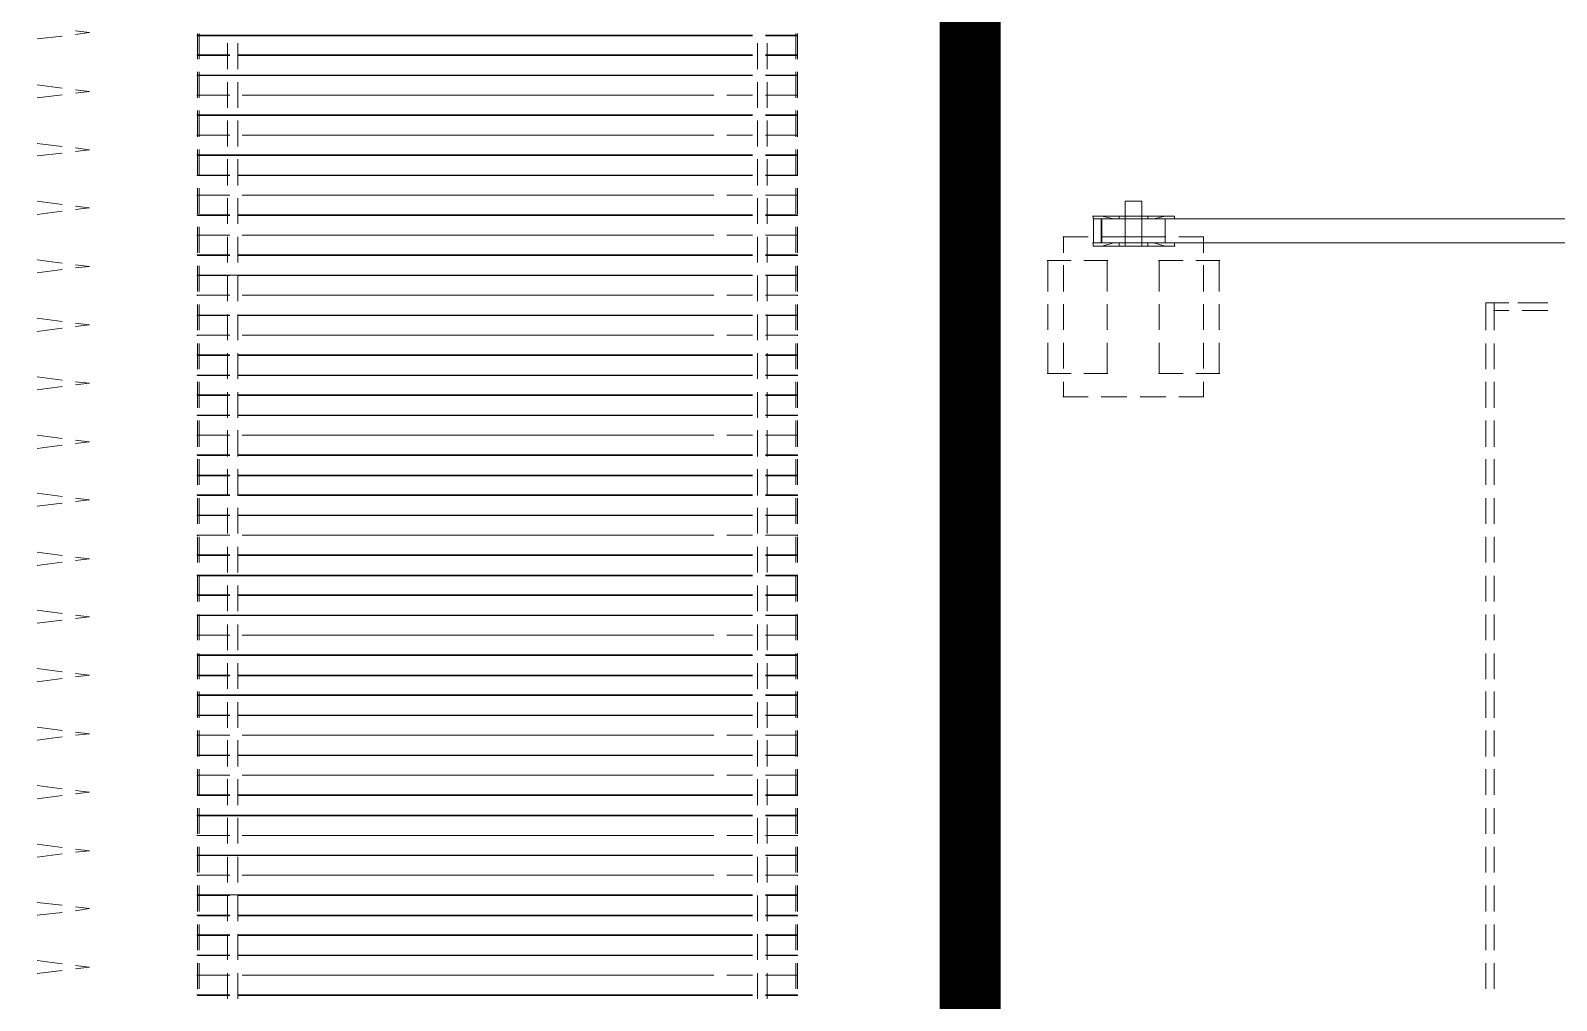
# Model space of a CAD drawing. Extents: x 1264 to 8183, y -10806 to -8316.
# Drawn here: x 1487.6 to 1598.1, y -8840.8 to -8770.6 of the extents above; entities that cross this region are included whole.
import ezdxf

# ---------------------------------------------------------------- set-up
doc = ezdxf.new("R2010")
doc.units = 0
doc.header["$LTSCALE"] = 200
doc.header["$MEASUREMENT"] = 0
doc.layers.get('0').update_dxf_attribs({"linetype": 'CONTINUOUS'})
doc.layers.add('SHEET', color=33, linetype='CONTINUOUS')
doc.layers.add('VCD', color=241, linetype='CONTINUOUS')

# ---------------------------------------------------------------- blocks, each defined once
blk = doc.blocks.new('A$C8c66ea1c')
at = {"layer": 'SHEET', "color": 1, "lineweight": 50, "const_width": 3}
blk.add_lwpolyline([(0, 0.027), (0, 83.837), (-117.243, 83.837), (0, 83.837), (0, 167.647), (0, 83.837), (0, 167.647), (-117.243, 167.647), (0, 167.647), (-117.243, 167.647), (-117.243, 83.837), (-117.243, 167.647), (-117.243, 83.837), (0, 83.837), (-117.243, 83.837), (0, 83.837), (0, 0.027), (-117.243, 0.027), (0, 0.027), (-117.243, 0.027)], close=True, dxfattribs=at)
at = {"layer": 'VCD', "lineweight": 9}
for points in [[(0, 83.837), (-117.243, 83.837), (-117.243, 167.647), (0, 167.647)], [(-93.251, 121.86), (-94.515, 121.86)], [(-94.515, 121.779), (-93.251, 121.779)], [(-91.341, 121.86), (-92.632, 121.86)], [(-92.632, 121.779), (-91.341, 121.779)], [(-89.432, 121.86), (-90.723, 121.86)], [(-90.723, 121.779), (-89.432, 121.779)], [(-87.549, 121.86), (-88.813, 121.86)], [(-88.813, 121.779), (-87.549, 121.779)], [(-85.639, 121.86), (-86.903, 121.86)], [(-86.903, 121.779), (-85.639, 121.779)], [(-83.73, 121.86), (-84.994, 121.86)], [(-84.994, 121.779), (-83.73, 121.779)], [(-81.82, 121.86), (-83.084, 121.86)], [(-83.084, 121.779), (-81.82, 121.779)], [(-79.91, 121.86), (-81.174, 121.86)], [(-81.174, 121.779), (-79.91, 121.779)], [(-78, 121.86), (-79.265, 121.86)], [(-79.265, 121.779), (-78, 121.779)], [(-76.091, 121.86), (-77.382, 121.86)], [(-77.382, 121.779), (-76.091, 121.779)], [(-74.181, 121.86), (-75.472, 121.86)], [(-75.472, 121.779), (-74.181, 121.779)], [(-72.298, 121.86), (-73.563, 121.86)], [(-73.563, 121.779), (-72.298, 121.779)], [(-70.389, 121.86), (-71.653, 121.86)], [(-71.653, 121.779), (-70.389, 121.779)], [(-68.479, 121.86), (-69.743, 121.86)], [(-69.743, 121.779), (-68.479, 121.779)], [(-66.569, 121.86), (-67.834, 121.86)], [(-67.834, 121.779), (-66.569, 121.779)], [(-64.66, 121.86), (-65.924, 121.86)], [(-65.924, 121.779), (-64.66, 121.779)], [(-62.75, 121.86), (-64.014, 121.86)], [(-64.014, 121.779), (-62.75, 121.779)], [(-60.84, 121.86), (-62.131, 121.86)], [(-62.131, 121.779), (-60.84, 121.779)], [(-58.931, 121.86), (-60.222, 121.86)], [(-60.222, 121.779), (-58.931, 121.779)], [(-57.048, 121.86), (-58.312, 121.86)], [(-58.312, 121.779), (-57.048, 121.779)], [(-55.138, 121.86), (-56.402, 121.86)], [(-56.402, 121.779), (-55.138, 121.779)], [(-53.229, 121.86), (-54.493, 121.86)], [(-54.493, 121.779), (-53.229, 121.779)], [(-51.319, 121.86), (-52.583, 121.86)], [(-52.583, 121.779), (-51.319, 121.779)], [(-49.409, 121.86), (-50.673, 121.86)], [(-50.673, 121.779), (-49.409, 121.779)], [(-47.5, 121.86), (-48.764, 121.86)], [(-48.764, 121.779), (-47.5, 121.779)], [(-91.476, 118.39), (-91.476, 119.655)], [(-89.512, 118.39), (-89.512, 119.655)], [(-86.554, 118.39), (-86.554, 119.655)], [(-84.59, 118.39), (-84.59, 119.655)], [(-81.632, 118.39), (-81.632, 119.655)], [(-79.668, 118.39), (-79.668, 119.655)], [(-74.746, 118.39), (-74.746, 119.655)], [(-69.824, 118.39), (-69.824, 119.655)], [(-64.902, 118.39), (-64.902, 119.655)], [(-59.98, 118.39), (-59.98, 119.655)], [(-58.016, 118.39), (-58.016, 119.655)], [(-55.058, 118.39), (-55.058, 119.655)], [(-53.094, 118.39), (-53.094, 119.655)], [(-48.172, 118.39), (-48.172, 119.655)], [(-91.476, 96.451), (-91.476, 119.298)], [(-89.512, 96.451), (-89.512, 119.298)], [(-86.554, 96.451), (-86.554, 119.298)], [(-84.59, 96.451), (-84.59, 119.298)], [(-81.632, 96.451), (-81.632, 119.298)], [(-79.668, 96.451), (-79.668, 119.298)], [(-74.746, 96.451), (-74.746, 119.298)], [(-69.824, 96.451), (-69.824, 119.298)], [(-64.902, 96.451), (-64.902, 119.298)], [(-59.98, 96.451), (-59.98, 119.298)], [(-58.016, 96.451), (-58.016, 119.298)], [(-55.058, 96.451), (-55.058, 119.298)], [(-53.094, 96.451), (-53.094, 119.298)], [(-48.172, 96.451), (-48.172, 119.298)], [(-91.476, 114.16), (-91.476, 115.425)], [(-89.512, 114.16), (-89.512, 115.425)], [(-86.554, 114.16), (-86.554, 115.425)], [(-84.59, 114.16), (-84.59, 115.425)], [(-81.632, 114.16), (-81.632, 115.425)], [(-79.668, 114.16), (-79.668, 115.425)], [(-74.746, 114.16), (-74.746, 115.425)], [(-69.824, 114.16), (-69.824, 115.425)], [(-64.902, 114.16), (-64.902, 115.425)], [(-59.98, 114.16), (-59.98, 115.425)], [(-58.016, 114.16), (-58.016, 115.425)], [(-55.058, 114.16), (-55.058, 115.425)], [(-53.094, 114.16), (-53.094, 115.425)], [(-48.172, 114.16), (-48.172, 115.425)], [(-91.476, 94.541), (-91.476, 95.805)], [(-89.512, 94.541), (-89.512, 95.805)], [(-86.554, 94.541), (-86.554, 95.805)], [(-84.59, 94.541), (-84.59, 95.805)], [(-81.632, 94.541), (-81.632, 95.805)], [(-79.668, 94.541), (-79.668, 95.805)], [(-74.746, 94.541), (-74.746, 95.805)], [(-69.824, 94.541), (-69.824, 95.805)], [(-64.902, 94.541), (-64.902, 95.805)], [(-59.98, 94.541), (-59.98, 95.805)], [(-58.016, 94.541), (-58.016, 95.805)], [(-55.058, 94.541), (-55.058, 95.805)], [(-53.094, 94.541), (-53.094, 95.805)], [(-48.172, 94.541), (-48.172, 95.805)], [(-94.515, 92.416), (-93.251, 92.416)], [(-92.632, 92.416), (-91.341, 92.416)], [(-90.723, 92.416), (-89.432, 92.416)], [(-88.813, 92.416), (-87.549, 92.416)], [(-86.903, 92.416), (-85.639, 92.416)], [(-84.994, 92.416), (-83.73, 92.416)], [(-83.084, 92.416), (-81.82, 92.416)], [(-81.174, 92.416), (-79.91, 92.416)], [(-79.265, 92.416), (-78, 92.416)], [(-77.382, 92.416), (-76.091, 92.416)], [(-75.472, 92.416), (-74.181, 92.416)], [(-73.563, 92.416), (-72.298, 92.416)], [(-71.653, 92.416), (-70.389, 92.416)], [(-69.743, 92.416), (-68.479, 92.416)], [(-67.834, 92.416), (-66.569, 92.416)], [(-65.924, 92.416), (-64.66, 92.416)], [(-64.014, 92.416), (-62.75, 92.416)], [(-62.131, 92.416), (-60.84, 92.416)], [(-60.222, 92.416), (-58.931, 92.416)], [(-58.312, 92.416), (-57.048, 92.416)], [(-56.402, 92.416), (-55.138, 92.416)], [(-54.493, 92.416), (-53.229, 92.416)], [(-52.583, 92.416), (-51.319, 92.416)], [(-50.673, 92.416), (-49.409, 92.416)], [(-48.764, 92.416), (-47.5, 92.416)], [(-94.515, 92.336), (-93.251, 92.336)], [(-92.632, 92.336), (-91.341, 92.336)], [(-90.723, 92.336), (-89.432, 92.336)], [(-88.813, 92.336), (-87.549, 92.336)], [(-86.903, 92.336), (-85.639, 92.336)], [(-84.994, 92.336), (-83.73, 92.336)], [(-83.084, 92.336), (-81.82, 92.336)], [(-81.174, 92.336), (-79.91, 92.336)], [(-79.265, 92.336), (-78, 92.336)], [(-77.382, 92.336), (-76.091, 92.336)], [(-75.472, 92.336), (-74.181, 92.336)], [(-73.563, 92.336), (-72.298, 92.336)], [(-71.653, 92.336), (-70.389, 92.336)], [(-69.743, 92.336), (-68.479, 92.336)], [(-67.834, 92.336), (-66.569, 92.336)], [(-65.924, 92.336), (-64.66, 92.336)], [(-64.014, 92.336), (-62.75, 92.336)], [(-62.131, 92.336), (-60.84, 92.336)], [(-60.222, 92.336), (-58.931, 92.336)], [(-58.312, 92.336), (-57.048, 92.336)], [(-56.402, 92.336), (-55.138, 92.336)], [(-54.493, 92.336), (-53.229, 92.336)], [(-52.583, 92.336), (-51.319, 92.336)], [(-50.673, 92.336), (-49.409, 92.336)], [(-48.764, 92.336), (-47.5, 92.336)], [(-86.258, 75.392), (-86.258, 76.198), (-84.51, 76.198), (-84.51, 75.392)], [(-85.532, 75.096), (-85.532, 76.494), (-85.397, 76.494), (-85.397, 75.096)], [(-85.532, 76.198), (-84.052, 76.198), (-84.052, 75.392), (-85.532, 75.392)], [(-84.214, 75.096), (-84.214, 76.494), (-84.052, 76.494), (-84.052, 75.096)], [(-81.255, 56.671), (-81.255, 55.407)]]:
    blk.add_lwpolyline(points, close=True, dxfattribs=at)
for points in [[(-94.246, 129.75), (-94.381, 128.513)], [(-91.825, 128.513), (-91.987, 129.75)], [(-91.341, 129.75), (-91.503, 128.513)], [(-88.947, 128.513), (-89.109, 129.75)], [(-88.49, 129.75), (-88.625, 128.513)], [(-86.096, 128.513), (-86.258, 129.75)], [(-85.612, 129.75), (-85.774, 128.513)], [(-83.218, 128.513), (-83.38, 129.75)], [(-82.734, 129.75), (-82.896, 128.513)], [(-80.341, 128.513), (-80.502, 129.75)], [(-79.856, 129.75), (-80.018, 128.513)], [(-77.463, 128.513), (-77.624, 129.75)], [(-76.978, 129.75), (-77.14, 128.513)], [(-74.585, 128.513), (-74.746, 129.75)], [(-74.1, 129.75), (-74.262, 128.513)], [(-71.734, 128.513), (-71.895, 129.75)], [(-71.249, 129.75), (-71.411, 128.513)], [(-68.829, 128.513), (-68.99, 129.75)], [(-68.345, 129.75), (-68.506, 128.513)], [(-65.978, 128.513), (-66.139, 129.75)], [(-65.494, 129.75), (-65.655, 128.513)], [(-63.1, 128.513), (-63.261, 129.75)], [(-62.616, 129.75), (-62.777, 128.513)], [(-60.222, 128.513), (-60.383, 129.75)], [(-59.738, 129.75), (-59.899, 128.513)], [(-57.344, 128.513), (-57.505, 129.75)], [(-56.86, 129.75), (-57.021, 128.513)], [(-54.466, 128.513), (-54.627, 129.75)], [(-53.982, 129.75), (-54.143, 128.513)], [(-51.615, 128.513), (-51.749, 129.75)], [(-51.131, 129.75), (-51.265, 128.513)], [(-48.737, 128.513), (-48.898, 129.75)], [(-48.253, 129.75), (-48.414, 128.513)], [(-94.461, 127.867), (-94.569, 127.195), (-94.65, 127.867)], [(-91.583, 127.867), (-91.664, 127.195), (-91.745, 127.867)], [(-88.705, 127.867), (-88.786, 127.195), (-88.894, 127.867)], [(-85.854, 127.867), (-85.935, 127.195), (-86.016, 127.867)], [(-82.976, 127.867), (-83.057, 127.195), (-83.138, 127.867)], [(-80.098, 127.867), (-80.179, 127.195), (-80.26, 127.867)], [(-77.22, 127.867), (-77.301, 127.195), (-77.382, 127.867)], [(-74.343, 127.867), (-74.423, 127.195), (-74.504, 127.867)], [(-71.491, 127.867), (-71.572, 127.195), (-71.653, 127.867)], [(-68.587, 127.867), (-68.667, 127.195), (-68.748, 127.867)], [(-65.736, 127.867), (-65.816, 127.195), (-65.897, 127.867)], [(-62.858, 127.867), (-62.938, 127.195), (-63.019, 127.867)], [(-59.98, 127.867), (-60.06, 127.195), (-60.141, 127.867)], [(-57.102, 127.867), (-57.182, 127.195), (-57.263, 127.867)], [(-54.224, 127.867), (-54.304, 127.195), (-54.385, 127.867)], [(-51.346, 127.867), (-51.453, 127.195), (-51.534, 127.867)], [(-48.495, 127.867), (-48.575, 127.195), (-48.656, 127.867)], [(-94.569, 127.222), (-94.569, 127.168)], [(-91.664, 127.222), (-91.664, 127.168)], [(-88.786, 127.222), (-88.786, 127.168)], [(-85.935, 127.222), (-85.935, 127.168)], [(-83.057, 127.222), (-83.057, 127.168)], [(-80.179, 127.222), (-80.179, 127.168)], [(-77.301, 127.222), (-77.301, 127.168)], [(-74.423, 127.222), (-74.423, 127.168)], [(-71.572, 127.222), (-71.572, 127.168)], [(-68.667, 127.222), (-68.667, 127.168)], [(-65.816, 127.222), (-65.816, 127.168)], [(-62.938, 127.222), (-62.938, 127.168)], [(-60.06, 127.222), (-60.06, 127.168)], [(-57.182, 127.222), (-57.182, 127.168)], [(-54.304, 127.222), (-54.304, 127.168)], [(-51.453, 127.222), (-51.453, 127.168)], [(-48.575, 127.222), (-48.575, 127.168)], [(-94.434, 121.887), (-94.434, 121.833)], [(-94.407, 120.273), (-94.407, 121.86), (-94.434, 121.86), (-94.434, 120.273)], [(-94.434, 121.779), (-94.434, 94.541)], [(-94.407, 94.541), (-94.407, 121.779)], [(-93.466, 121.887), (-93.466, 121.833)], [(-93.439, 120.273), (-93.439, 121.86), (-93.466, 121.86), (-93.466, 120.273)], [(-92.471, 121.887), (-92.471, 121.833)], [(-92.444, 120.273), (-92.444, 121.86), (-92.471, 121.86), (-92.471, 120.273)], [(-92.471, 121.779), (-92.471, 94.541)], [(-92.444, 94.541), (-92.444, 121.779)], [(-91.476, 121.887), (-91.476, 121.833)], [(-91.476, 121.86), (-91.476, 120.273), (-91.476, 121.86), (-91.449, 121.86)], [(-90.507, 121.887), (-90.507, 121.833)], [(-90.481, 120.273), (-90.481, 121.86), (-90.507, 121.86), (-90.507, 120.273)], [(-90.507, 121.779), (-90.507, 94.541)], [(-90.481, 94.541), (-90.481, 121.779)], [(-89.512, 121.887), (-89.512, 121.833)], [(-89.512, 121.86), (-89.512, 120.273), (-89.512, 121.86), (-89.485, 121.86)], [(-88.544, 121.887), (-88.544, 121.833)], [(-88.517, 120.273), (-88.517, 121.86), (-88.544, 121.86), (-88.544, 120.273)], [(-88.544, 121.779), (-88.544, 94.541)], [(-88.517, 94.541), (-88.517, 121.779)], [(-87.549, 121.887), (-87.549, 121.833)], [(-87.522, 120.273), (-87.522, 121.86), (-87.549, 121.86), (-87.549, 120.273)], [(-86.554, 121.887), (-86.554, 121.833)], [(-86.554, 121.86), (-86.554, 120.273), (-86.554, 121.86), (-86.527, 121.86)], [(-85.585, 121.887), (-85.585, 121.833)], [(-85.558, 120.273), (-85.558, 121.86), (-85.585, 121.86), (-85.585, 120.273)], [(-84.59, 121.887), (-84.59, 121.833)], [(-84.59, 121.86), (-84.59, 120.273), (-84.59, 121.86), (-84.563, 121.86)], [(-83.622, 121.887), (-83.622, 121.833)], [(-83.595, 120.273), (-83.595, 121.86), (-83.622, 121.86), (-83.622, 120.273)], [(-82.627, 121.887), (-82.627, 121.833)], [(-82.6, 120.273), (-82.6, 121.86), (-82.627, 121.86), (-82.627, 120.273)], [(-82.627, 121.779), (-82.627, 94.541)], [(-81.632, 121.887), (-81.632, 121.833)], [(-81.632, 121.86), (-81.632, 120.273), (-81.632, 121.86), (-81.605, 121.86)], [(-80.663, 121.887), (-80.663, 121.833)], [(-80.636, 120.273), (-80.636, 121.86), (-80.663, 121.86), (-80.663, 120.273)], [(-79.668, 121.887), (-79.668, 121.833)], [(-79.668, 121.86), (-79.668, 120.273), (-79.668, 121.86), (-79.641, 121.86)], [(-78.7, 121.887), (-78.7, 121.833)], [(-78.673, 120.273), (-78.673, 121.86), (-78.7, 121.86), (-78.7, 120.273)], [(-77.705, 121.887), (-77.705, 121.833)], [(-77.678, 120.273), (-77.678, 121.86), (-77.705, 121.86), (-77.705, 120.273)], [(-76.736, 121.887), (-76.736, 121.833)], [(-76.709, 120.273), (-76.709, 121.86), (-76.736, 121.86), (-76.736, 120.273)], [(-75.741, 121.887), (-75.741, 121.833)], [(-75.714, 120.273), (-75.714, 121.86), (-75.741, 121.86), (-75.741, 120.273)], [(-74.746, 121.887), (-74.746, 121.833)], [(-74.746, 121.86), (-74.746, 120.273), (-74.746, 121.86), (-74.719, 121.86)], [(-73.778, 121.887), (-73.778, 121.833)], [(-73.751, 120.273), (-73.751, 121.86), (-73.778, 121.86), (-73.778, 120.273)], [(-72.783, 121.887), (-72.783, 121.833)], [(-72.756, 120.273), (-72.756, 121.86), (-72.783, 121.86), (-72.783, 120.273)], [(-71.814, 121.887), (-71.814, 121.833)], [(-71.787, 120.273), (-71.787, 121.86), (-71.814, 121.86), (-71.814, 120.273)], [(-70.819, 121.887), (-70.819, 121.833)], [(-70.792, 120.273), (-70.792, 121.86), (-70.819, 121.86), (-70.819, 120.273)], [(-69.824, 121.887), (-69.824, 121.833)], [(-69.824, 121.86), (-69.824, 120.273), (-69.824, 121.86), (-69.797, 121.86)], [(-68.856, 121.887), (-68.856, 121.833)], [(-68.829, 120.273), (-68.829, 121.86), (-68.856, 121.86), (-68.856, 120.273)], [(-67.86, 121.887), (-67.86, 121.833)], [(-67.834, 120.273), (-67.834, 121.86), (-67.86, 121.86), (-67.86, 120.273)], [(-67.86, 121.86), (-67.86, 94.541)], [(-67.834, 94.541), (-67.834, 121.779)], [(-66.892, 121.887), (-66.892, 121.833)], [(-66.865, 120.273), (-66.865, 121.86), (-66.892, 121.86), (-66.892, 120.273)], [(-65.897, 121.887), (-65.897, 121.833)], [(-65.87, 120.273), (-65.87, 121.86), (-65.897, 121.86), (-65.897, 120.273)], [(-65.897, 121.779), (-65.897, 94.541)], [(-65.87, 94.541), (-65.87, 121.779)], [(-64.902, 121.887), (-64.902, 121.833)], [(-64.902, 121.86), (-64.902, 120.273), (-64.902, 121.86), (-64.875, 121.86)], [(-63.934, 121.887), (-63.934, 121.833)], [(-63.907, 120.273), (-63.907, 121.86), (-63.934, 121.86), (-63.934, 120.273)], [(-63.934, 121.779), (-63.934, 94.541)], [(-63.907, 94.541), (-63.907, 121.779)], [(-62.938, 121.887), (-62.938, 121.833)], [(-62.911, 120.273), (-62.911, 121.86), (-62.938, 121.86), (-62.938, 120.273)], [(-61.97, 121.887), (-61.97, 121.833)], [(-61.943, 120.273), (-61.943, 121.86), (-61.97, 121.86), (-61.97, 120.273)], [(-61.97, 121.779), (-61.97, 94.541)], [(-61.943, 94.541), (-61.943, 121.779)], [(-60.975, 121.887), (-60.975, 121.833)], [(-60.948, 120.273), (-60.948, 121.86), (-60.975, 121.86), (-60.975, 120.273)], [(-59.98, 121.887), (-59.98, 121.833)], [(-59.98, 121.86), (-59.98, 120.273), (-59.98, 121.86), (-59.953, 121.86)], [(-59.011, 121.887), (-59.011, 121.833)], [(-58.985, 120.273), (-58.985, 121.86), (-59.011, 121.86), (-59.011, 120.273)], [(-58.016, 121.887), (-58.016, 121.833)], [(-58.016, 121.86), (-58.016, 120.273), (-58.016, 121.86), (-57.989, 121.86)], [(-57.048, 121.887), (-57.048, 121.833)], [(-57.021, 120.273), (-57.021, 121.86), (-57.048, 121.86), (-57.048, 120.273)], [(-56.053, 121.887), (-56.053, 121.833)], [(-56.026, 120.273), (-56.026, 121.86), (-56.053, 121.86), (-56.053, 120.273)], [(-56.053, 121.779), (-56.053, 94.541)], [(-56.026, 94.541), (-56.026, 121.779)], [(-55.058, 121.887), (-55.058, 121.833)], [(-55.058, 121.86), (-55.058, 120.273), (-55.058, 121.86), (-55.031, 121.86)], [(-54.089, 121.887), (-54.089, 121.833)], [(-54.062, 120.273), (-54.062, 121.86), (-54.089, 121.86), (-54.089, 120.273)], [(-54.089, 121.779), (-54.089, 94.541)], [(-54.062, 94.541), (-54.062, 121.779)], [(-53.094, 121.887), (-53.094, 121.833)], [(-53.094, 121.86), (-53.094, 120.273), (-53.094, 121.86), (-53.067, 121.86)], [(-52.126, 121.887), (-52.126, 121.833)], [(-52.099, 120.273), (-52.099, 121.86), (-52.126, 121.86), (-52.126, 120.273)], [(-52.126, 121.779), (-52.126, 94.541)], [(-51.131, 121.887), (-51.131, 121.833)], [(-51.104, 120.273), (-51.104, 121.86), (-51.131, 121.86), (-51.131, 120.273)], [(-50.162, 121.887), (-50.162, 121.833)], [(-50.135, 120.273), (-50.135, 121.86), (-50.162, 121.86), (-50.162, 120.273)], [(-49.167, 121.887), (-49.167, 121.833)], [(-49.14, 120.273), (-49.14, 121.86), (-49.167, 121.86), (-49.167, 120.273)], [(-48.172, 121.887), (-48.172, 121.833)], [(-48.172, 121.86), (-48.172, 120.273), (-48.172, 121.86), (-48.145, 121.86)], [(-47.204, 121.887), (-47.204, 121.833)], [(-47.177, 120.273), (-47.177, 121.86), (-47.204, 121.86), (-47.204, 120.273)], [(-94.031, 120.381), (-92.767, 120.381)], [(-92.121, 120.381), (-90.857, 120.381)], [(-90.239, 120.381), (-88.947, 120.381)], [(-88.329, 120.381), (-87.038, 120.381)], [(-86.419, 120.381), (-85.155, 120.381)], [(-84.51, 120.381), (-83.245, 120.381)], [(-82.6, 120.381), (-81.336, 120.381)], [(-80.69, 120.381), (-79.426, 120.381)], [(-78.781, 120.381), (-77.516, 120.381)], [(-76.871, 120.381), (-75.607, 120.381)], [(-74.988, 120.381), (-73.697, 120.381)], [(-73.078, 120.381), (-71.787, 120.381)], [(-71.169, 120.381), (-69.905, 120.381)], [(-69.259, 120.381), (-67.995, 120.381)], [(-67.349, 120.381), (-66.085, 120.381)], [(-65.44, 120.381), (-64.176, 120.381)], [(-63.53, 120.381), (-62.266, 120.381)], [(-61.62, 120.381), (-60.356, 120.381)], [(-59.738, 120.381), (-58.447, 120.381)], [(-57.828, 120.381), (-56.537, 120.381)], [(-55.918, 120.381), (-54.654, 120.381)], [(-54.009, 120.381), (-52.744, 120.381)], [(-52.099, 120.381), (-50.835, 120.381)], [(-50.189, 120.381), (-48.925, 120.381)], [(-48.28, 120.381), (-47.015, 120.381)], [(-94.434, 119.655), (-94.434, 118.39)], [(-94.407, 118.39), (-94.407, 119.655)], [(-92.767, 119.87), (-94.031, 119.87)], [(-93.466, 119.87), (-93.466, 94.541)], [(-93.466, 119.655), (-93.466, 118.39)], [(-93.439, 94.541), (-93.439, 119.87)], [(-93.439, 118.39), (-93.439, 119.655)], [(-92.471, 119.655), (-92.471, 118.39)], [(-92.444, 118.39), (-92.444, 119.655)], [(-90.857, 119.87), (-92.121, 119.87)], [(-90.507, 119.655), (-90.507, 118.39)], [(-90.481, 118.39), (-90.481, 119.655)], [(-88.947, 119.87), (-90.239, 119.87)], [(-88.544, 119.655), (-88.544, 118.39)], [(-88.517, 118.39), (-88.517, 119.655)], [(-87.038, 119.87), (-88.329, 119.87)], [(-87.549, 119.87), (-87.549, 94.541)], [(-87.549, 119.655), (-87.549, 118.39)], [(-87.522, 94.541), (-87.522, 119.87)], [(-87.522, 118.39), (-87.522, 119.655)], [(-85.155, 119.87), (-86.419, 119.87)], [(-85.585, 119.87), (-85.585, 94.541)], [(-85.585, 119.655), (-85.585, 118.39)], [(-85.558, 94.541), (-85.558, 119.87)], [(-85.558, 118.39), (-85.558, 119.655)], [(-83.245, 119.87), (-84.51, 119.87)], [(-83.622, 119.87), (-83.622, 94.541)], [(-83.622, 119.655), (-83.622, 118.39)], [(-83.595, 94.541), (-83.595, 119.87)], [(-83.595, 118.39), (-83.595, 119.655)], [(-82.627, 119.655), (-82.627, 118.39)], [(-82.6, 94.541), (-82.6, 119.87)], [(-81.336, 119.87), (-82.6, 119.87)], [(-82.6, 118.39), (-82.6, 119.655)], [(-79.426, 119.87), (-80.69, 119.87)], [(-80.663, 119.87), (-80.663, 94.541)], [(-80.663, 119.655), (-80.663, 118.39)], [(-80.636, 94.541), (-80.636, 119.87)], [(-80.636, 118.39), (-80.636, 119.655)], [(-77.516, 119.87), (-78.781, 119.87)], [(-78.7, 119.87), (-78.7, 94.541)], [(-78.7, 119.655), (-78.7, 118.39)], [(-78.673, 94.541), (-78.673, 119.87)], [(-78.673, 118.39), (-78.673, 119.655)], [(-77.705, 119.87), (-77.705, 94.541)], [(-77.705, 119.655), (-77.705, 118.39)], [(-77.678, 94.541), (-77.678, 119.87)], [(-77.678, 118.39), (-77.678, 119.655)], [(-75.607, 119.87), (-76.871, 119.87)], [(-76.736, 119.87), (-76.736, 94.541)], [(-76.736, 119.655), (-76.736, 118.39)], [(-76.709, 94.541), (-76.709, 119.87)], [(-76.709, 118.39), (-76.709, 119.655)], [(-75.741, 119.87), (-75.741, 94.541)], [(-75.741, 119.655), (-75.741, 118.39)], [(-75.714, 94.541), (-75.714, 119.87)], [(-75.714, 118.39), (-75.714, 119.655)], [(-73.697, 119.87), (-74.988, 119.87)], [(-73.778, 119.87), (-73.778, 94.541)], [(-73.778, 119.655), (-73.778, 118.39)], [(-73.751, 94.541), (-73.751, 119.87)], [(-73.751, 118.39), (-73.751, 119.655)], [(-71.787, 119.87), (-73.078, 119.87)], [(-72.783, 119.87), (-72.783, 94.541)], [(-72.783, 119.655), (-72.783, 118.39)], [(-72.756, 94.541), (-72.756, 119.87)], [(-72.756, 118.39), (-72.756, 119.655)], [(-71.814, 119.87), (-71.814, 94.541)], [(-71.814, 119.655), (-71.814, 118.39)], [(-71.787, 94.541), (-71.787, 119.87)], [(-71.787, 118.39), (-71.787, 119.655)], [(-69.905, 119.87), (-71.169, 119.87)], [(-70.819, 119.87), (-70.819, 94.541)], [(-70.819, 119.655), (-70.819, 118.39)], [(-70.792, 94.541), (-70.792, 119.87)], [(-70.792, 118.39), (-70.792, 119.655)], [(-67.995, 119.87), (-69.259, 119.87)], [(-68.856, 119.87), (-68.856, 94.541)], [(-68.856, 119.655), (-68.856, 118.39)], [(-68.829, 94.541), (-68.829, 119.87)], [(-68.829, 118.39), (-68.829, 119.655)], [(-67.86, 119.655), (-67.86, 118.39)], [(-67.834, 118.39), (-67.834, 119.655)], [(-66.085, 119.87), (-67.349, 119.87)], [(-66.892, 119.87), (-66.892, 94.541)], [(-66.892, 119.655), (-66.892, 118.39)], [(-66.865, 94.541), (-66.865, 119.87)], [(-66.865, 118.39), (-66.865, 119.655)], [(-65.897, 119.655), (-65.897, 118.39)], [(-65.87, 118.39), (-65.87, 119.655)], [(-64.176, 119.87), (-65.44, 119.87)], [(-63.934, 119.655), (-63.934, 118.39)], [(-63.907, 118.39), (-63.907, 119.655)], [(-62.266, 119.87), (-63.53, 119.87)], [(-62.938, 119.87), (-62.938, 94.541)], [(-62.938, 119.655), (-62.938, 118.39)], [(-62.911, 94.541), (-62.911, 119.87)], [(-62.911, 118.39), (-62.911, 119.655)], [(-61.97, 119.655), (-61.97, 118.39)], [(-61.943, 118.39), (-61.943, 119.655)], [(-60.356, 119.87), (-61.62, 119.87)], [(-60.975, 119.87), (-60.975, 94.541)], [(-60.975, 119.655), (-60.975, 118.39)], [(-60.948, 94.541), (-60.948, 119.87)], [(-60.948, 118.39), (-60.948, 119.655)], [(-58.447, 119.87), (-59.738, 119.87)], [(-59.011, 119.87), (-59.011, 94.541)], [(-59.011, 119.655), (-59.011, 118.39)], [(-58.985, 94.541), (-58.985, 119.87)], [(-58.985, 118.39), (-58.985, 119.655)], [(-56.537, 119.87), (-57.828, 119.87)], [(-57.048, 119.87), (-57.048, 94.541)], [(-57.048, 119.655), (-57.048, 118.39)], [(-57.021, 94.541), (-57.021, 119.87)], [(-57.021, 118.39), (-57.021, 119.655)], [(-56.053, 119.655), (-56.053, 118.39)], [(-56.026, 118.39), (-56.026, 119.655)], [(-54.654, 119.87), (-55.918, 119.87)], [(-54.089, 119.655), (-54.089, 118.39)], [(-54.062, 118.39), (-54.062, 119.655)], [(-52.744, 119.87), (-54.009, 119.87)], [(-52.126, 119.655), (-52.126, 118.39)], [(-52.099, 94.541), (-52.099, 119.87)], [(-50.835, 119.87), (-52.099, 119.87)], [(-52.099, 118.39), (-52.099, 119.655)], [(-51.131, 119.87), (-51.131, 94.541)], [(-51.131, 119.655), (-51.131, 118.39)], [(-51.104, 94.541), (-51.104, 119.87)], [(-51.104, 118.39), (-51.104, 119.655)], [(-48.925, 119.87), (-50.189, 119.87)], [(-50.162, 119.87), (-50.162, 94.541)], [(-50.162, 119.655), (-50.162, 118.39)], [(-50.135, 94.541), (-50.135, 119.87)], [(-50.135, 118.39), (-50.135, 119.655)], [(-49.167, 119.87), (-49.167, 94.541)], [(-49.167, 119.655), (-49.167, 118.39)], [(-49.14, 94.541), (-49.14, 119.87)], [(-49.14, 118.39), (-49.14, 119.655)], [(-47.015, 119.87), (-48.28, 119.87)], [(-47.204, 119.87), (-47.204, 94.541)], [(-47.204, 119.655), (-47.204, 118.39)], [(-47.177, 94.541), (-47.177, 119.87)], [(-47.177, 118.39), (-47.177, 119.655)], [(-94.434, 119.298), (-94.434, 96.451)], [(-94.407, 96.451), (-94.407, 119.298)], [(-93.466, 119.298), (-93.466, 96.451)], [(-93.439, 96.451), (-93.439, 119.298)], [(-92.471, 119.298), (-92.471, 96.451)], [(-92.444, 96.451), (-92.444, 119.298)], [(-90.507, 119.298), (-90.507, 96.451)], [(-90.481, 96.451), (-90.481, 119.298)], [(-88.544, 119.298), (-88.544, 96.451)], [(-88.517, 96.451), (-88.517, 119.298)], [(-87.549, 119.298), (-87.549, 96.451)], [(-87.522, 96.451), (-87.522, 119.298)], [(-85.585, 119.298), (-85.585, 96.451)], [(-85.558, 96.451), (-85.558, 119.298)], [(-83.622, 119.298), (-83.622, 96.451)], [(-83.595, 96.451), (-83.595, 119.298)], [(-82.627, 119.298), (-82.627, 96.451)], [(-82.6, 96.451), (-82.6, 119.298)], [(-80.663, 119.298), (-80.663, 96.451)], [(-80.636, 96.451), (-80.636, 119.298)], [(-78.7, 119.298), (-78.7, 96.451)], [(-78.673, 96.451), (-78.673, 119.298)], [(-77.705, 119.298), (-77.705, 96.451)], [(-77.678, 96.451), (-77.678, 119.298)], [(-76.736, 119.298), (-76.736, 96.451)], [(-76.709, 96.451), (-76.709, 119.298)], [(-75.741, 119.298), (-75.741, 96.451)], [(-75.714, 96.451), (-75.714, 119.298)], [(-73.778, 119.298), (-73.778, 96.451)], [(-73.751, 96.451), (-73.751, 119.298)], [(-72.783, 119.298), (-72.783, 96.451)], [(-72.756, 96.451), (-72.756, 119.298)], [(-71.814, 119.298), (-71.814, 96.451)], [(-71.787, 96.451), (-71.787, 119.298)], [(-70.819, 119.298), (-70.819, 96.451)], [(-70.792, 96.451), (-70.792, 119.298)], [(-68.856, 119.298), (-68.856, 96.451)], [(-68.829, 96.451), (-68.829, 119.298)], [(-67.86, 119.298), (-67.86, 96.451)], [(-67.834, 96.451), (-67.834, 119.298)], [(-66.892, 119.298), (-66.892, 96.451)], [(-66.865, 96.451), (-66.865, 119.298)], [(-65.897, 119.298), (-65.897, 96.451)], [(-65.87, 96.451), (-65.87, 119.298)], [(-63.934, 119.298), (-63.934, 96.451)], [(-63.907, 96.451), (-63.907, 119.298)], [(-62.938, 119.298), (-62.938, 96.451)], [(-62.911, 96.451), (-62.911, 119.298)], [(-61.97, 119.298), (-61.97, 96.451)], [(-61.943, 96.451), (-61.943, 119.298)], [(-60.975, 119.298), (-60.975, 96.451)], [(-60.948, 96.451), (-60.948, 119.298)], [(-59.011, 119.298), (-59.011, 96.451)], [(-58.985, 96.451), (-58.985, 119.298)], [(-57.048, 119.298), (-57.048, 96.451)], [(-57.021, 96.451), (-57.021, 119.298)], [(-56.053, 119.298), (-56.053, 96.451)], [(-56.026, 96.451), (-56.026, 119.298)], [(-54.089, 119.298), (-54.089, 96.451)], [(-54.062, 96.451), (-54.062, 119.298)], [(-52.126, 119.298), (-52.126, 96.451)], [(-52.099, 96.451), (-52.099, 119.298)], [(-51.131, 119.298), (-51.131, 96.451)], [(-51.104, 96.451), (-51.104, 119.298)], [(-50.162, 119.298), (-50.162, 96.451)], [(-50.135, 96.451), (-50.135, 119.298)], [(-49.167, 119.298), (-49.167, 96.451)], [(-49.14, 96.451), (-49.14, 119.298)], [(-47.204, 119.298), (-47.204, 96.451)], [(-47.177, 96.451), (-47.177, 119.298)], [(-94.434, 115.425), (-94.434, 114.16)], [(-94.407, 114.16), (-94.407, 115.425)], [(-93.466, 115.425), (-93.466, 114.16)], [(-93.439, 114.16), (-93.439, 115.425)], [(-92.471, 115.425), (-92.471, 114.16)], [(-92.444, 114.16), (-92.444, 115.425)], [(-90.507, 115.425), (-90.507, 114.16)], [(-90.481, 114.16), (-90.481, 115.425)], [(-88.544, 115.425), (-88.544, 114.16)], [(-88.517, 114.16), (-88.517, 115.425)], [(-87.549, 115.425), (-87.549, 114.16)], [(-87.522, 114.16), (-87.522, 115.425)], [(-85.585, 115.425), (-85.585, 114.16)], [(-85.558, 114.16), (-85.558, 115.425)], [(-83.622, 115.425), (-83.622, 114.16)], [(-83.595, 114.16), (-83.595, 115.425)], [(-82.627, 115.425), (-82.627, 114.16)], [(-82.6, 114.16), (-82.6, 115.425)], [(-80.663, 115.425), (-80.663, 114.16)], [(-80.636, 114.16), (-80.636, 115.425)], [(-78.7, 115.425), (-78.7, 114.16)], [(-78.673, 114.16), (-78.673, 115.425)], [(-77.705, 115.425), (-77.705, 114.16)], [(-77.678, 114.16), (-77.678, 115.425)], [(-76.736, 115.425), (-76.736, 114.16)], [(-76.709, 114.16), (-76.709, 115.425)], [(-75.741, 115.425), (-75.741, 114.16)], [(-75.714, 114.16), (-75.714, 115.425)], [(-73.778, 115.425), (-73.778, 114.16)], [(-73.751, 114.16), (-73.751, 115.425)], [(-72.783, 115.425), (-72.783, 114.16)], [(-72.756, 114.16), (-72.756, 115.425)], [(-71.814, 115.425), (-71.814, 114.16)], [(-71.787, 114.16), (-71.787, 115.425)], [(-70.819, 115.425), (-70.819, 114.16)], [(-70.792, 114.16), (-70.792, 115.425)], [(-68.856, 115.425), (-68.856, 114.16)], [(-68.829, 114.16), (-68.829, 115.425)], [(-67.86, 115.425), (-67.86, 114.16)], [(-67.834, 114.16), (-67.834, 115.425)], [(-66.892, 115.425), (-66.892, 114.16)], [(-66.865, 114.16), (-66.865, 115.425)], [(-65.897, 115.425), (-65.897, 114.16)], [(-65.87, 114.16), (-65.87, 115.425)], [(-63.934, 115.425), (-63.934, 114.16)], [(-63.907, 114.16), (-63.907, 115.425)], [(-62.938, 115.425), (-62.938, 114.16)], [(-62.911, 114.16), (-62.911, 115.425)], [(-61.97, 115.425), (-61.97, 114.16)], [(-61.943, 114.16), (-61.943, 115.425)], [(-60.975, 115.425), (-60.975, 114.16)], [(-60.948, 114.16), (-60.948, 115.425)], [(-59.011, 115.425), (-59.011, 114.16)], [(-58.985, 114.16), (-58.985, 115.425)], [(-57.048, 115.425), (-57.048, 114.16)], [(-57.021, 114.16), (-57.021, 115.425)], [(-56.053, 115.425), (-56.053, 114.16)], [(-56.026, 114.16), (-56.026, 115.425)], [(-54.089, 115.425), (-54.089, 114.16)], [(-54.062, 114.16), (-54.062, 115.425)], [(-52.126, 115.425), (-52.126, 114.16)], [(-52.099, 114.16), (-52.099, 115.425)], [(-51.131, 115.425), (-51.131, 114.16)], [(-51.104, 114.16), (-51.104, 115.425)], [(-50.162, 115.425), (-50.162, 114.16)], [(-50.135, 114.16), (-50.135, 115.425)], [(-49.167, 115.425), (-49.167, 114.16)], [(-49.14, 114.16), (-49.14, 115.425)], [(-47.204, 115.425), (-47.204, 114.16)], [(-47.177, 114.16), (-47.177, 115.425)], [(-94.434, 93.896), (-94.434, 92.336), (-94.407, 92.336), (-94.407, 93.896)], [(-94.031, 94.299), (-92.767, 94.299)], [(-93.466, 93.896), (-93.466, 92.336), (-93.439, 92.336), (-93.439, 93.896)], [(-92.471, 93.896), (-92.471, 92.336), (-92.444, 92.336), (-92.444, 93.896)], [(-92.121, 94.299), (-90.857, 94.299)], [(-91.449, 92.336), (-91.476, 92.336), (-91.476, 93.896), (-91.476, 92.336)], [(-90.507, 93.896), (-90.507, 92.336), (-90.481, 92.336), (-90.481, 93.896)], [(-90.239, 94.299), (-88.947, 94.299)], [(-89.485, 92.336), (-89.512, 92.336), (-89.512, 93.896), (-89.512, 92.336)], [(-88.544, 93.896), (-88.544, 92.336), (-88.517, 92.336), (-88.517, 93.896)], [(-88.329, 94.299), (-87.038, 94.299)], [(-87.549, 93.896), (-87.549, 92.336), (-87.522, 92.336), (-87.522, 93.896)], [(-86.527, 92.336), (-86.554, 92.336), (-86.554, 93.896), (-86.554, 92.336)], [(-86.419, 94.299), (-85.155, 94.299)], [(-85.585, 93.896), (-85.585, 92.336), (-85.558, 92.336), (-85.558, 93.896)], [(-84.563, 92.336), (-84.59, 92.336), (-84.59, 93.896), (-84.59, 92.336)], [(-84.51, 94.299), (-83.245, 94.299)], [(-83.622, 93.896), (-83.622, 92.336), (-83.595, 92.336), (-83.595, 93.896)], [(-82.627, 93.896), (-82.627, 92.336), (-82.6, 92.336), (-82.6, 93.896)], [(-82.6, 94.299), (-81.336, 94.299)], [(-81.605, 92.336), (-81.632, 92.336), (-81.632, 93.896), (-81.632, 92.336)], [(-80.69, 94.299), (-79.426, 94.299)], [(-80.663, 93.896), (-80.663, 92.336), (-80.636, 92.336), (-80.636, 93.896)], [(-79.641, 92.336), (-79.668, 92.336), (-79.668, 93.896), (-79.668, 92.336)], [(-78.781, 94.299), (-77.516, 94.299)], [(-78.7, 93.896), (-78.7, 92.336), (-78.673, 92.336), (-78.673, 93.896)], [(-77.705, 93.896), (-77.705, 92.336), (-77.678, 92.336), (-77.678, 93.896)], [(-76.871, 94.299), (-75.607, 94.299)], [(-76.736, 93.896), (-76.736, 92.336), (-76.709, 92.336), (-76.709, 93.896)], [(-75.741, 93.896), (-75.741, 92.336), (-75.714, 92.336), (-75.714, 93.896)], [(-74.988, 94.299), (-73.697, 94.299)], [(-74.719, 92.336), (-74.746, 92.336), (-74.746, 93.896), (-74.746, 92.336)], [(-73.778, 93.896), (-73.778, 92.336), (-73.751, 92.336), (-73.751, 93.896)], [(-73.078, 94.299), (-71.787, 94.299)], [(-72.783, 93.896), (-72.783, 92.336), (-72.756, 92.336), (-72.756, 93.896)], [(-71.814, 93.896), (-71.814, 92.336), (-71.787, 92.336), (-71.787, 93.896)], [(-71.169, 94.299), (-69.905, 94.299)], [(-70.819, 93.896), (-70.819, 92.336), (-70.792, 92.336), (-70.792, 93.896)], [(-69.797, 92.336), (-69.824, 92.336), (-69.824, 93.896), (-69.824, 92.336)], [(-69.259, 94.299), (-67.995, 94.299)], [(-68.856, 93.896), (-68.856, 92.336), (-68.829, 92.336), (-68.829, 93.896)], [(-67.86, 93.896), (-67.86, 92.336), (-67.834, 92.336), (-67.834, 93.896)], [(-67.349, 94.299), (-66.085, 94.299)], [(-66.892, 93.896), (-66.892, 92.336), (-66.865, 92.336), (-66.865, 93.896)], [(-65.897, 93.896), (-65.897, 92.336), (-65.87, 92.336), (-65.87, 93.896)], [(-65.44, 94.299), (-64.176, 94.299)], [(-64.875, 92.336), (-64.902, 92.336), (-64.902, 93.896), (-64.902, 92.336)], [(-63.934, 93.896), (-63.934, 92.336), (-63.907, 92.336), (-63.907, 93.896)], [(-63.53, 94.299), (-62.266, 94.299)], [(-62.938, 93.896), (-62.938, 92.336), (-62.911, 92.336), (-62.911, 93.896)], [(-61.97, 93.896), (-61.97, 92.336), (-61.943, 92.336), (-61.943, 93.896)], [(-61.62, 94.299), (-60.356, 94.299)], [(-60.975, 93.896), (-60.975, 92.336), (-60.948, 92.336), (-60.948, 93.896)], [(-59.953, 92.336), (-59.98, 92.336), (-59.98, 93.896), (-59.98, 92.336)], [(-59.738, 94.299), (-58.447, 94.299)], [(-59.011, 93.896), (-59.011, 92.336), (-58.985, 92.336), (-58.985, 93.896)], [(-57.989, 92.336), (-58.016, 92.336), (-58.016, 93.896), (-58.016, 92.336)], [(-57.828, 94.299), (-56.537, 94.299)], [(-57.048, 93.896), (-57.048, 92.336), (-57.021, 92.336), (-57.021, 93.896)], [(-56.053, 93.896), (-56.053, 92.336), (-56.026, 92.336), (-56.026, 93.896)], [(-55.918, 94.299), (-54.654, 94.299)], [(-55.031, 92.336), (-55.058, 92.336), (-55.058, 93.896), (-55.058, 92.336)], [(-54.089, 93.896), (-54.089, 92.336), (-54.062, 92.336), (-54.062, 93.896)], [(-54.009, 94.299), (-52.744, 94.299)], [(-53.067, 92.336), (-53.094, 92.336), (-53.094, 93.896), (-53.094, 92.336)], [(-52.126, 93.896), (-52.126, 92.336), (-52.099, 92.336), (-52.099, 93.896)], [(-52.099, 94.299), (-50.835, 94.299)], [(-51.131, 93.896), (-51.131, 92.336), (-51.104, 92.336), (-51.104, 93.896)], [(-50.189, 94.299), (-48.925, 94.299)], [(-50.162, 93.896), (-50.162, 92.336), (-50.135, 92.336), (-50.135, 93.896)], [(-49.167, 93.896), (-49.167, 92.336), (-49.14, 92.336), (-49.14, 93.896)], [(-48.28, 94.299), (-47.015, 94.299)], [(-48.145, 92.336), (-48.172, 92.336), (-48.172, 93.896), (-48.172, 92.336)], [(-47.204, 93.896), (-47.204, 92.336), (-47.177, 92.336), (-47.177, 93.896)], [(-92.767, 93.815), (-94.031, 93.815)], [(-90.857, 93.815), (-92.121, 93.815)], [(-88.947, 93.815), (-90.239, 93.815)], [(-87.038, 93.815), (-88.329, 93.815)], [(-85.155, 93.815), (-86.419, 93.815)], [(-83.245, 93.815), (-84.51, 93.815)], [(-81.336, 93.815), (-82.6, 93.815)], [(-79.426, 93.815), (-80.69, 93.815)], [(-77.516, 93.815), (-78.781, 93.815)], [(-75.607, 93.815), (-76.871, 93.815)], [(-73.697, 93.815), (-74.988, 93.815)], [(-71.787, 93.815), (-73.078, 93.815)], [(-69.905, 93.815), (-71.169, 93.815)], [(-67.995, 93.815), (-69.259, 93.815)], [(-66.085, 93.815), (-67.349, 93.815)], [(-64.176, 93.815), (-65.44, 93.815)], [(-62.266, 93.815), (-63.53, 93.815)], [(-60.356, 93.815), (-61.62, 93.815)], [(-58.447, 93.815), (-59.738, 93.815)], [(-56.537, 93.815), (-57.828, 93.815)], [(-54.654, 93.815), (-55.918, 93.815)], [(-52.744, 93.815), (-54.009, 93.815)], [(-50.835, 93.815), (-52.099, 93.815)], [(-48.925, 93.815), (-50.189, 93.815)], [(-47.015, 93.815), (-48.28, 93.815)], [(-94.407, 92.362), (-94.407, 92.309)], [(-93.439, 92.362), (-93.439, 92.309)], [(-92.444, 92.362), (-92.444, 92.309)], [(-91.476, 92.362), (-91.476, 92.309)], [(-90.481, 92.362), (-90.481, 92.309)], [(-89.512, 92.362), (-89.512, 92.309)], [(-88.517, 92.362), (-88.517, 92.309)], [(-87.522, 92.362), (-87.522, 92.309)], [(-86.554, 92.362), (-86.554, 92.309)], [(-85.558, 92.362), (-85.558, 92.309)], [(-84.59, 92.362), (-84.59, 92.309)], [(-83.595, 92.362), (-83.595, 92.309)], [(-82.6, 92.362), (-82.6, 92.309)], [(-81.632, 92.362), (-81.632, 92.309)], [(-80.636, 92.362), (-80.636, 92.309)], [(-79.668, 92.362), (-79.668, 92.309)], [(-78.673, 92.362), (-78.673, 92.309)], [(-77.678, 92.362), (-77.678, 92.309)], [(-76.709, 92.362), (-76.709, 92.309)], [(-75.714, 92.362), (-75.714, 92.309)], [(-74.746, 92.362), (-74.746, 92.309)], [(-73.751, 92.362), (-73.751, 92.309)], [(-72.756, 92.362), (-72.756, 92.309)], [(-71.787, 92.362), (-71.787, 92.309)], [(-70.792, 92.362), (-70.792, 92.309)], [(-69.824, 92.362), (-69.824, 92.309)], [(-68.829, 92.362), (-68.829, 92.309)], [(-67.834, 92.362), (-67.834, 92.309)], [(-66.865, 92.362), (-66.865, 92.309)], [(-65.87, 92.362), (-65.87, 92.309)], [(-64.902, 92.362), (-64.902, 92.309)], [(-63.907, 92.362), (-63.907, 92.309)], [(-62.911, 92.362), (-62.911, 92.309)], [(-61.943, 92.362), (-61.943, 92.309)], [(-60.948, 92.362), (-60.948, 92.309)], [(-59.98, 92.362), (-59.98, 92.309)], [(-58.985, 92.362), (-58.985, 92.309)], [(-58.016, 92.362), (-58.016, 92.309)], [(-57.021, 92.362), (-57.021, 92.309)], [(-56.026, 92.362), (-56.026, 92.309)], [(-55.058, 92.362), (-55.058, 92.309)], [(-54.062, 92.362), (-54.062, 92.309)], [(-53.094, 92.362), (-53.094, 92.309)], [(-52.099, 92.362), (-52.099, 92.309)], [(-51.104, 92.362), (-51.104, 92.309)], [(-50.135, 92.362), (-50.135, 92.309)], [(-49.14, 92.362), (-49.14, 92.309)], [(-48.172, 92.362), (-48.172, 92.309)], [(-47.177, 92.362), (-47.177, 92.309)], [(0, 83.837), (-117.243, 83.837)], [(-117.243, 83.837), (0, 83.837)], [(-83.353, 80.045), (-83.353, 79.991)], [(-83.353, 78.861), (-83.353, 80.018), (-81.82, 80.018)], [(-81.201, 80.018), (-79.937, 80.018)], [(-79.292, 80.018), (-77.785, 80.018), (-77.785, 78.861)], [(-77.785, 80.045), (-77.785, 79.991)], [(-84.51, 79.265), (-84.51, 79.211)], [(-83.73, 79.238), (-84.51, 79.238), (-84.51, 78.027)], [(-81.82, 79.238), (-83.111, 79.238)], [(-79.937, 79.238), (-81.201, 79.238)], [(-78.027, 79.238), (-79.292, 79.238)], [(-76.629, 78.027), (-76.629, 79.238), (-77.382, 79.238)], [(-76.629, 79.265), (-76.629, 79.211)], [(-81.82, 77.086), (-83.353, 77.086), (-83.353, 78.243)], [(-77.785, 78.243), (-77.785, 77.086), (-79.292, 77.086)], [(-85.532, 77.812), (-85.532, 77.758)], [(-85.397, 77.059), (-85.397, 77.785), (-85.532, 77.785), (-85.532, 77.059)], [(-85.532, 77.382), (-85.532, 77.328)], [(-85.532, 76.118), (-85.532, 77.355), (-85.397, 76.763), (-85.397, 76.118), (-85.397, 77.355), (-84.214, 77.355), (-84.214, 76.118), (-84.214, 76.763), (-84.052, 77.355), (-84.052, 76.118)], [(-85.397, 77.785), (-85.397, 77.732)], [(-84.214, 77.758), (-85.397, 77.758), (-85.397, 76.898)], [(-85.397, 77.409), (-85.397, 77.355)], [(-84.214, 75.956), (-84.214, 77.382), (-85.397, 77.382), (-85.397, 77.328)], [(-85.397, 77.382), (-85.397, 75.956)], [(-84.51, 77.382), (-84.51, 76.118)], [(-84.214, 77.812), (-84.214, 77.758), (-84.214, 76.898)], [(-84.052, 77.059), (-84.052, 77.785), (-84.214, 77.785), (-84.214, 77.059)], [(-84.052, 77.382), (-84.052, 77.328)], [(-76.629, 76.118), (-76.629, 77.382)], [(-83.353, 77.113), (-83.353, 77.059)], [(-79.937, 77.086), (-81.201, 77.086)], [(-77.785, 77.113), (-77.785, 77.059)], [(-85.532, 76.44), (-85.532, 75.149)], [(-85.397, 75.149), (-85.397, 76.44)], [(-85.397, 76.252), (-85.397, 74.988)], [(-84.214, 76.44), (-84.214, 75.149)], [(-84.214, 74.988), (-84.214, 76.252)], [(-84.052, 75.149), (-84.052, 76.44)], [(-84.052, 75.472), (-84.052, 74.235), (-84.214, 74.8), (-84.214, 75.472), (-84.214, 74.235), (-85.397, 74.235), (-85.397, 75.472), (-85.397, 74.8), (-85.532, 74.235), (-85.532, 75.472)], [(-85.397, 75.311), (-85.397, 74.047)], [(-84.51, 75.472), (-84.51, 74.208)], [(-84.214, 74.047), (-84.214, 75.311)], [(-76.629, 74.208), (-76.629, 75.472)], [(-85.532, 74.531), (-85.532, 73.778), (-85.397, 73.778), (-85.397, 74.531)], [(-85.397, 74.827), (-85.397, 74.773)], [(-85.397, 74.369), (-85.397, 73.078)], [(-84.214, 74.827), (-84.214, 74.773)], [(-84.214, 74.531), (-84.214, 73.778), (-84.052, 73.778), (-84.052, 74.531)], [(-84.214, 73.078), (-84.214, 74.369)], [(-83.353, 74.558), (-83.353, 74.504)], [(-83.353, 73.347), (-83.353, 74.531), (-81.82, 74.531)], [(-81.201, 74.531), (-79.937, 74.531)], [(-79.292, 74.531), (-77.785, 74.531), (-77.785, 73.347)], [(-77.785, 74.558), (-77.785, 74.504)], [(-85.397, 73.805), (-85.397, 73.751)], [(-84.214, 74.262), (-84.214, 74.208)], [(-84.052, 73.805), (-84.052, 73.751)], [(-85.397, 73.401), (-85.397, 72.137)], [(-84.51, 73.563), (-84.51, 72.352), (-83.73, 72.352)], [(-84.214, 72.137), (-84.214, 73.401)], [(-77.382, 72.352), (-76.629, 72.352), (-76.629, 73.563)], [(-85.397, 72.46), (-85.397, 71.169)], [(-84.51, 72.379), (-84.51, 72.325)], [(-84.214, 71.169), (-84.214, 72.46)], [(-81.82, 71.572), (-83.353, 71.572), (-83.353, 72.729)], [(-83.111, 72.352), (-81.82, 72.352)], [(-81.201, 72.352), (-79.937, 72.352)], [(-77.785, 72.729), (-77.785, 71.572), (-79.292, 71.572)], [(-79.292, 72.352), (-78.027, 72.352)], [(-76.629, 72.379), (-76.629, 72.325)], [(-85.397, 71.491), (-85.397, 70.227)], [(-84.214, 70.227), (-84.214, 71.491)], [(-83.353, 71.599), (-83.353, 71.545)], [(-79.937, 71.572), (-81.201, 71.572)], [(-77.785, 71.599), (-77.785, 71.545)], [(-85.397, 70.55), (-85.397, 69.286)], [(-84.214, 69.286), (-84.214, 70.55)], [(-85.397, 69.582), (-85.397, 68.318)], [(-84.214, 68.318), (-84.214, 69.582)], [(-85.397, 68.64), (-85.397, 67.376)], [(-84.214, 67.376), (-84.214, 68.64)], [(-85.397, 67.699), (-85.397, 66.408)], [(-84.214, 66.408), (-84.214, 67.699)], [(-85.397, 66.731), (-85.397, 65.467)], [(-84.214, 65.467), (-84.214, 66.731)], [(-85.397, 65.789), (-85.397, 64.498)], [(-84.214, 64.498), (-84.214, 65.789)], [(-85.397, 64.821), (-85.397, 63.557)], [(-84.214, 63.557), (-84.214, 64.821)], [(-85.397, 63.88), (-85.397, 62.616)], [(-84.214, 62.616), (-84.214, 63.88)], [(-85.397, 62.911), (-85.397, 61.647)], [(-84.214, 61.647), (-84.214, 62.911)], [(-85.397, 61.97), (-85.397, 60.706)], [(-84.214, 60.706), (-84.214, 61.97)], [(-85.397, 61.029), (-85.397, 59.738)], [(-84.214, 59.738), (-84.214, 61.029)], [(-85.397, 60.06), (-85.397, 58.796)], [(-84.214, 58.796), (-84.214, 60.06)], [(-85.397, 59.119), (-85.397, 57.828)], [(-84.214, 57.828), (-84.214, 59.119)], [(-85.397, 58.151), (-85.397, 56.887)], [(-84.214, 56.887), (-84.214, 58.151)], [(-81.255, 58.473), (-81.255, 58.42)], [(-81.255, 57.505), (-81.255, 58.447), (-79.91, 58.447)], [(-81.255, 58.07), (-81.255, 58.016)], [(-79.91, 58.043), (-81.255, 58.043), (-81.255, 57.317), (-81.255, 58.043), (-80.878, 58.043), (-80.878, 57.317)], [(-80.878, 58.07), (-80.878, 58.016)], [(-79.265, 58.447), (-78, 58.447)], [(-79.265, 58.043), (-78, 58.043)], [(-77.382, 58.447), (-76.091, 58.447)], [(-77.382, 58.043), (-76.091, 58.043)], [(-75.472, 58.447), (-74.181, 58.447)], [(-75.472, 58.043), (-74.181, 58.043)], [(-73.563, 58.447), (-72.298, 58.447)], [(-73.563, 58.043), (-72.298, 58.043)], [(-71.653, 58.447), (-70.389, 58.447)], [(-71.653, 58.043), (-70.389, 58.043)], [(-69.743, 58.447), (-68.479, 58.447)], [(-69.743, 58.043), (-68.479, 58.043)], [(-67.834, 58.447), (-66.569, 58.447)], [(-67.834, 58.043), (-66.569, 58.043)], [(-65.924, 58.447), (-64.66, 58.447)], [(-65.924, 58.043), (-64.66, 58.043)], [(-64.014, 58.447), (-62.75, 58.447)], [(-64.014, 58.043), (-62.75, 58.043)], [(-62.131, 58.447), (-60.84, 58.447)], [(-62.131, 58.043), (-60.84, 58.043)], [(-60.222, 58.447), (-58.931, 58.447)], [(-60.222, 58.043), (-58.931, 58.043)], [(-58.312, 58.447), (-57.048, 58.447)], [(-58.312, 58.043), (-57.048, 58.043)], [(-56.402, 58.447), (-55.138, 58.447)], [(-56.402, 58.043), (-55.138, 58.043)], [(-54.493, 58.447), (-53.229, 58.447)], [(-54.493, 58.043), (-53.229, 58.043)], [(-52.583, 58.447), (-51.319, 58.447)], [(-52.583, 58.043), (-51.319, 58.043)], [(-50.673, 58.447), (-49.409, 58.447)], [(-50.673, 58.043), (-49.409, 58.043)], [(-48.764, 58.447), (-47.5, 58.447)], [(-48.764, 58.043), (-47.5, 58.043)], [(-85.397, 57.209), (-85.397, 55.945)], [(-84.214, 55.945), (-84.214, 57.209)], [(-81.255, 55.596), (-81.255, 56.887)], [(-80.878, 56.671), (-80.878, 55.407)], [(-85.397, 56.241), (-85.397, 54.977)], [(-84.214, 54.977), (-84.214, 56.241)], [(-85.397, 55.3), (-85.397, 54.036)], [(-84.214, 54.036), (-84.214, 55.3)]]:
    blk.add_lwpolyline(points, dxfattribs=at)

msp = doc.modelspace()

# ---------------------------------------------------------------- block references
at = {"linetype": 'ByBlock', "lineweight": -3, "xscale": -1.471954248373487, "yscale": 1.471954248373487, "zscale": 1.471954248373487, "rotation": 90}
msp.add_blockref('A$C8c66ea1c', (1679.07, -8909.9), dxfattribs=at)

doc.saveas('drawing.dxf')
